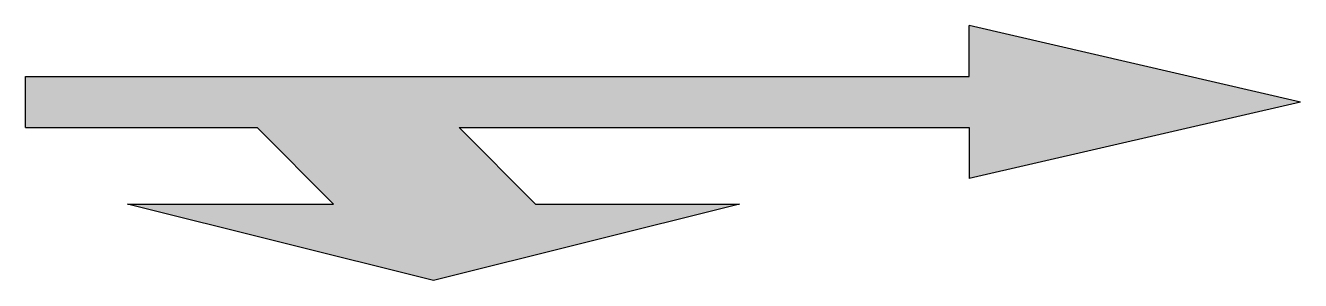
# Model space of a CAD drawing. Extents: x 163.6 to 166.1, y 302.42 to 302.92.
import ezdxf

# ---------------------------------------------------------------- set-up
doc = ezdxf.new("R2010")
doc.units = 0

msp = doc.modelspace()

# ---------------------------------------------------------------- hatches: boundary and pattern name
msp.add_hatch(color=256).paths.add_polyline_path([(164.4476, 302.7202), (165.4476, 302.7202), (165.4476, 302.6202), (166.0976, 302.7702), (165.4476, 302.9202), (165.4476, 302.8202), (163.5976, 302.8202), (163.5976, 302.7202), (164.0516, 302.7202), (164.2016, 302.5702), (163.7976, 302.5702), (164.3976, 302.4202), (164.9976, 302.5702), (164.5976, 302.5702)])

# ---------------------------------------------------------------- linework, layer by layer
for p, q in [((166.0976, 302.7702), (165.4476, 302.9202)), ((165.4476, 302.8202), (165.4476, 302.9202)), ((163.5976, 302.8202), (165.4476, 302.8202)), ((163.5976, 302.7202), (163.5976, 302.8202)), ((166.0976, 302.7702), (165.4476, 302.6202)), ((163.5976, 302.7202), (164.0516, 302.7202)), ((164.2016, 302.5702), (164.0516, 302.7202)), ((164.4476, 302.7202), (165.4476, 302.7202)), ((164.5976, 302.5702), (164.4476, 302.7202)), ((165.4476, 302.7202), (165.4476, 302.6202)), ((163.7976, 302.5702), (164.2016, 302.5702)), ((164.3976, 302.4202), (163.7976, 302.5702)), ((164.9976, 302.5702), (164.3976, 302.4202)), ((164.5976, 302.5702), (164.9976, 302.5702))]:
    msp.add_line(p, q)

doc.saveas('drawing.dxf')
